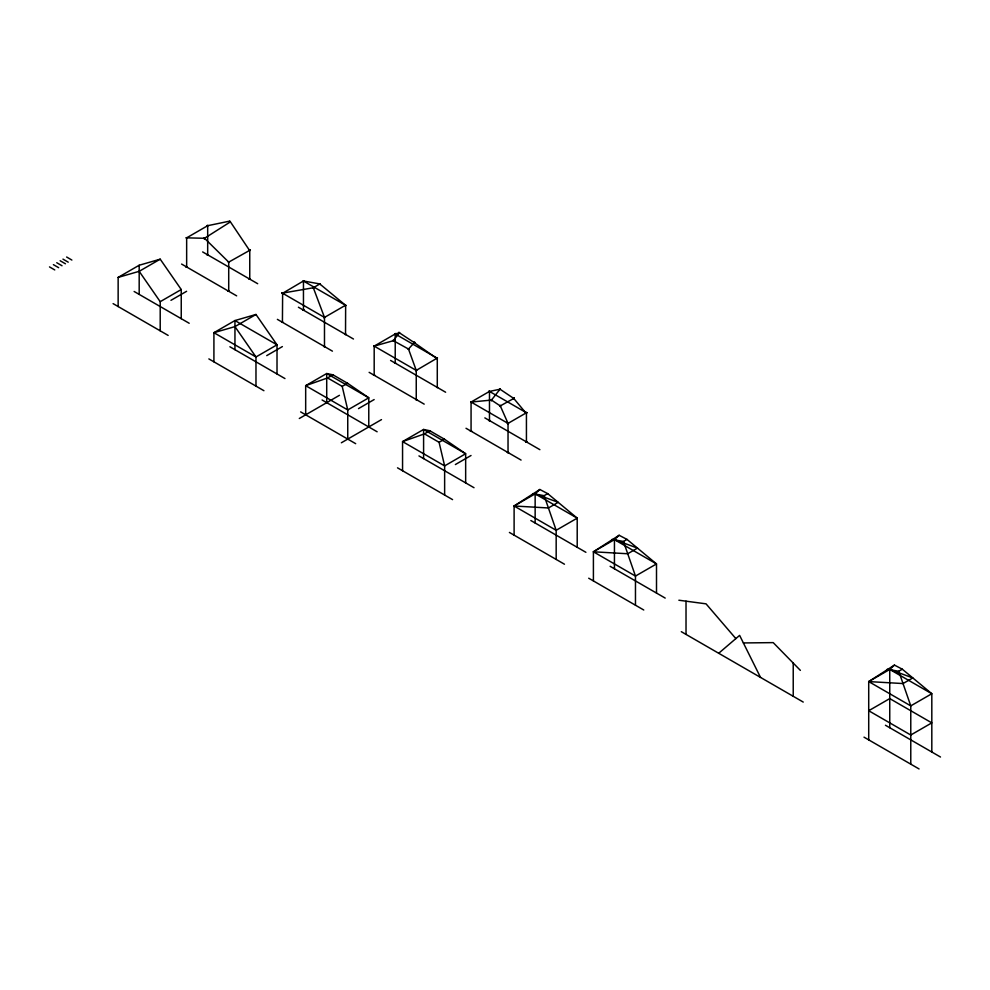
<?xml version="1.0" encoding="UTF-8"?>
<svg xmlns="http://www.w3.org/2000/svg" width="990" height="990" viewBox="0 0 990 990"><rect width="100%" height="100%" fill="white"/><g stroke="black" fill="none" stroke-linecap="round" stroke-linejoin="round"><path stroke-width="1.49" d="M514.169 398.19L513.822 398.821L514.132 398.005M491.844 400.17L491.968 400.393M491.683 399.614L491.448 400.665L491.832 399.626M499.863 406.37L500.482 405.417L500.457 406.407M313.088 287.657L313.694 288.189L312.84 288.016M325.017 317.32C323.334 316.825 324.559 317.963 325.017 317.184M395.641 333.779L395.493 333.444M303.868 281.284L345.943 305.526M508.439 423.72L508.179 422.841L508.365 423.497M204.076 238.652C205.574 236.474 203.99 239.32 204.881 238.714M204.781 238.776L204.163 237.885L204.175 238.738M323.928 317.58L324.856 317.419L324.089 317.852M500.482 405.912L499.938 405.479L500.012 406.42M282.422 322.282L282.633 292.694L282.298 293.473L303.46 280.987L319.881 283.944M398.859 332.467L399.762 333.234L399.019 332.306M513.303 398.772C514.194 396.619 513.476 400.108 513.575 398.45M525.999 413.102C527.781 411.098 525.146 413.387 526.507 412.818M414.464 342.701C413.288 345.213 418.77 337.454 408.499 349.037L416.246 370.396L416.246 399.539M374.183 375.26L374.183 346.116L395.22 333.976L399.354 332.801L414.488 342.763M437.258 358.343L437.332 358.12M345.176 305.687L345.634 305.18L324.485 317.419L324.485 346.562M414.439 342.775L436.763 358.43L437.469 357.935L416.246 370.396L374.183 346.116L393.364 340.684L399.354 332.801M471.067 431.195L471.067 402.051L491.473 400.071L500.024 389.219L513.736 398.425L526.086 413.226L527.002 412.657L526.074 413.139M345.448 305.403L345.287 304.734L345.275 305.601M514.107 535.144L514.107 506.001L535.144 493.861L539.835 489.493L547.705 493.626L577.207 518.141L577.207 547.284M593.406 580.932L593.406 551.789L614.443 539.637L619.134 535.281L627.004 539.402L656.506 563.929L656.506 593.072M868.713 739.876L868.713 681.59L889.75 669.45L894.44 665.082L902.311 669.203L931.813 693.73L931.813 752.016M718.703 653.264L739.617 635.382L760.53 677.42M228.715 291.27L228.715 262.127L250.346 249.987L249.381 250.173L229.915 221.117L230.064 222.094L204.522 238.281L186.652 237.847L186.652 266.991M229.754 221.537L229.841 222.23L229.395 221.191L207.677 225.695L186.652 237.847M535.144 523.005L535.144 493.861L577.207 518.141L556.17 530.293L514.107 506.001L539.835 489.493M614.443 568.792L614.443 539.637L656.506 563.929L635.469 576.069L593.406 551.789L619.134 535.281M889.75 727.737L889.75 669.45L931.813 693.73L910.775 705.87L868.713 681.59L894.44 665.082M513.402 398.797L513.451 398.017M118.144 306.541L118.144 277.398L139.182 265.246L160.207 259.182L181.244 289.538L181.244 318.681M118.144 277.398L139.182 271.322L160.207 259.182M160.207 330.821L160.207 301.678L181.244 289.538M170.961 300.329L186.615 291.295M213.914 361.833L213.914 332.689L234.952 326.613L255.977 314.474L277.014 344.829L277.014 373.973M282.422 293.139L313.323 287.756L319.807 283.969L345.646 305.353L345.522 334.422M266.731 355.62L282.385 346.587M305.675 414.81L305.675 385.667L327.579 377.933L332.949 374.826L347.564 383.266L368.775 397.807L368.775 426.95M327.579 377.933L342.193 386.372L347.564 383.266M299.302 418.498L339.434 395.319M358.491 408.61L374.146 399.564M341.364 442.778L381.496 419.611M402.559 470.745L402.559 441.602L424.463 433.868L429.833 430.761L444.448 439.201L465.659 453.742L465.659 482.885M424.463 433.868L439.077 442.307L444.448 439.201M526.433 441.899L526.433 412.756L508.031 423.386L471.067 402.051L489.481 391.421L500.024 389.219M455.375 464.545L471.03 455.499M532.632 493.651L544.154 495.668L547.705 493.626M611.931 539.439L623.452 541.456L627.004 539.402M887.238 669.24L898.759 671.257L902.311 669.203M491.473 400.071L500.235 405.925L513.674 398.5M255.977 314.474L234.952 320.55L213.914 332.689L255.977 356.969L277.014 344.829L234.952 320.55L234.952 349.693M491.201 400.579L491.176 399.626L491.213 400.455M743.379 642.943L773.215 642.621L800.378 670.379M514.107 506.001L548.423 507.969L558.187 502.338L535.144 493.861M593.406 551.789L627.722 553.757L637.486 548.114L614.443 539.637M868.713 681.59L903.029 683.558L912.792 677.927L889.75 669.45M678.868 600.225L706.031 603.838L735.855 638.6M332.949 374.826L326.712 373.527L305.675 385.667L347.75 409.947L368.775 397.807L326.712 373.527L326.712 402.67M429.833 430.761L423.596 429.462L402.559 441.602L444.634 465.894L465.659 453.742L423.596 429.462L423.596 458.605M393.364 340.684L408.499 349.037M526.433 412.756L489.481 391.421L489.481 420.564M282.224 293.015L324.287 317.307M202.641 251.93L257.685 283.709M298.411 307.222L353.467 339.013M390.58 360.434L445.624 392.226M484.84 417.879L539.884 449.67M181.603 264.07L236.66 295.862M277.373 319.362L332.43 351.153M369.134 372.339L424.19 404.13M466.018 428.274L521.074 460.065M134.133 291.481L189.189 323.26M229.903 346.772L284.959 378.564M322.072 399.985L377.128 431.776M418.956 455.92L474.012 487.711M530.838 520.517L585.894 552.309M610.137 566.305L665.193 598.084M885.444 725.249L940.5 757.028M66.627 257.016L71.874 260.061M62.964 259.132L68.223 262.164M60.167 260.741L65.427 263.786M56.752 262.721L62.011 265.753M53.398 264.652L58.657 267.684M49.5 266.904L54.759 269.936M113.095 303.621L168.151 335.412M208.865 358.912L263.922 390.704M300.638 411.889L355.682 443.681M397.522 467.837L452.566 499.616M509.404 532.434L564.461 564.213M588.704 578.21L643.76 610.001M681.306 631.682L803.237 702.071M864.01 737.154L919.067 768.945M204.522 238.281L228.715 262.127M234.952 326.613L255.977 356.969L255.977 386.112M139.182 271.322L160.207 301.678M500.284 405.851L508.031 423.386L508.031 452.529M313.323 287.756L324.485 317.419M898.759 671.257L910.775 705.87L910.775 764.156M623.452 541.456L635.469 576.069L635.469 605.212M544.154 495.668L556.17 530.293L556.17 559.437M439.077 442.307L444.634 465.894L444.634 495.037M342.193 386.372L347.75 409.947L347.75 439.09M793.225 663.065L793.225 696.292M686.021 601.178L686.021 634.392M437.283 387.399L437.283 358.256L395.22 333.976L395.22 363.12M303.46 280.987L303.46 310.142M249.752 249.987L249.752 279.131M207.677 225.695L207.677 254.838M139.182 265.246L139.182 294.389M507.474 423.559C508.489 423.237 507.536 422.965 507.474 423.522M499.591 389.454C500.754 388.092 499.962 389.652 499.591 389.454M470.696 401.952C472.082 403.363 470.72 400.975 470.708 401.841M186.194 237.81C188.187 237.229 185.823 238.169 186.256 237.798M373.836 345.881L374.517 346.611L373.898 345.819M393.018 340.449L393.847 341.043L393.03 340.399M207.207 225.609C208.259 224.532 207.875 226.735 207.133 225.559M394.639 333.927L395.814 333.976L394.639 333.902M488.949 391.347C490.52 392.745 489.159 390.308 488.949 391.285M282.051 292.966L282.695 292.817L282.063 292.916M281.803 293.213L282.818 293.535L281.803 293.213M303.46 281.432C305.155 279.786 301.95 281.234 303.522 281.333M415.837 370.594L416.802 370.186L415.763 370.594M228.294 261.843L229.296 262.202L228.257 261.904M249.332 249.703L250.074 250.482L249.344 249.616M319.386 283.722L320.129 284.501L319.399 283.635M408.016 348.728L408.957 349.408L408.053 348.641M413.969 342.466L414.748 342.342L413.981 342.404M186.058 266.954L187.246 266.991L186.071 266.916M207.096 254.801L208.271 254.838L207.096 254.776M228.121 291.233L229.309 291.27L228.133 291.196M249.158 279.093L250.346 279.131L249.171 279.056M281.828 322.245L283.016 322.282L281.841 322.208M302.866 310.105L304.054 310.142L302.866 310.105M323.891 346.525L325.079 346.562L323.903 346.5M344.928 334.385L346.116 334.422L344.928 334.385M373.589 375.222L374.777 375.26L373.589 375.222M394.626 363.082L395.814 363.12L394.639 363.045M415.664 399.514L416.839 399.539L415.664 399.514M436.689 387.362L437.877 387.399L436.701 387.325M470.473 431.157L471.661 431.195L470.473 431.157M488.887 420.527L490.075 420.564L488.887 420.527M507.437 452.492L508.625 452.529L507.449 452.455M525.839 441.862L527.027 441.899L525.839 441.862M889.75 698.593L868.713 710.733L910.775 735.013L931.813 722.873L889.75 698.593"/></g></svg>
